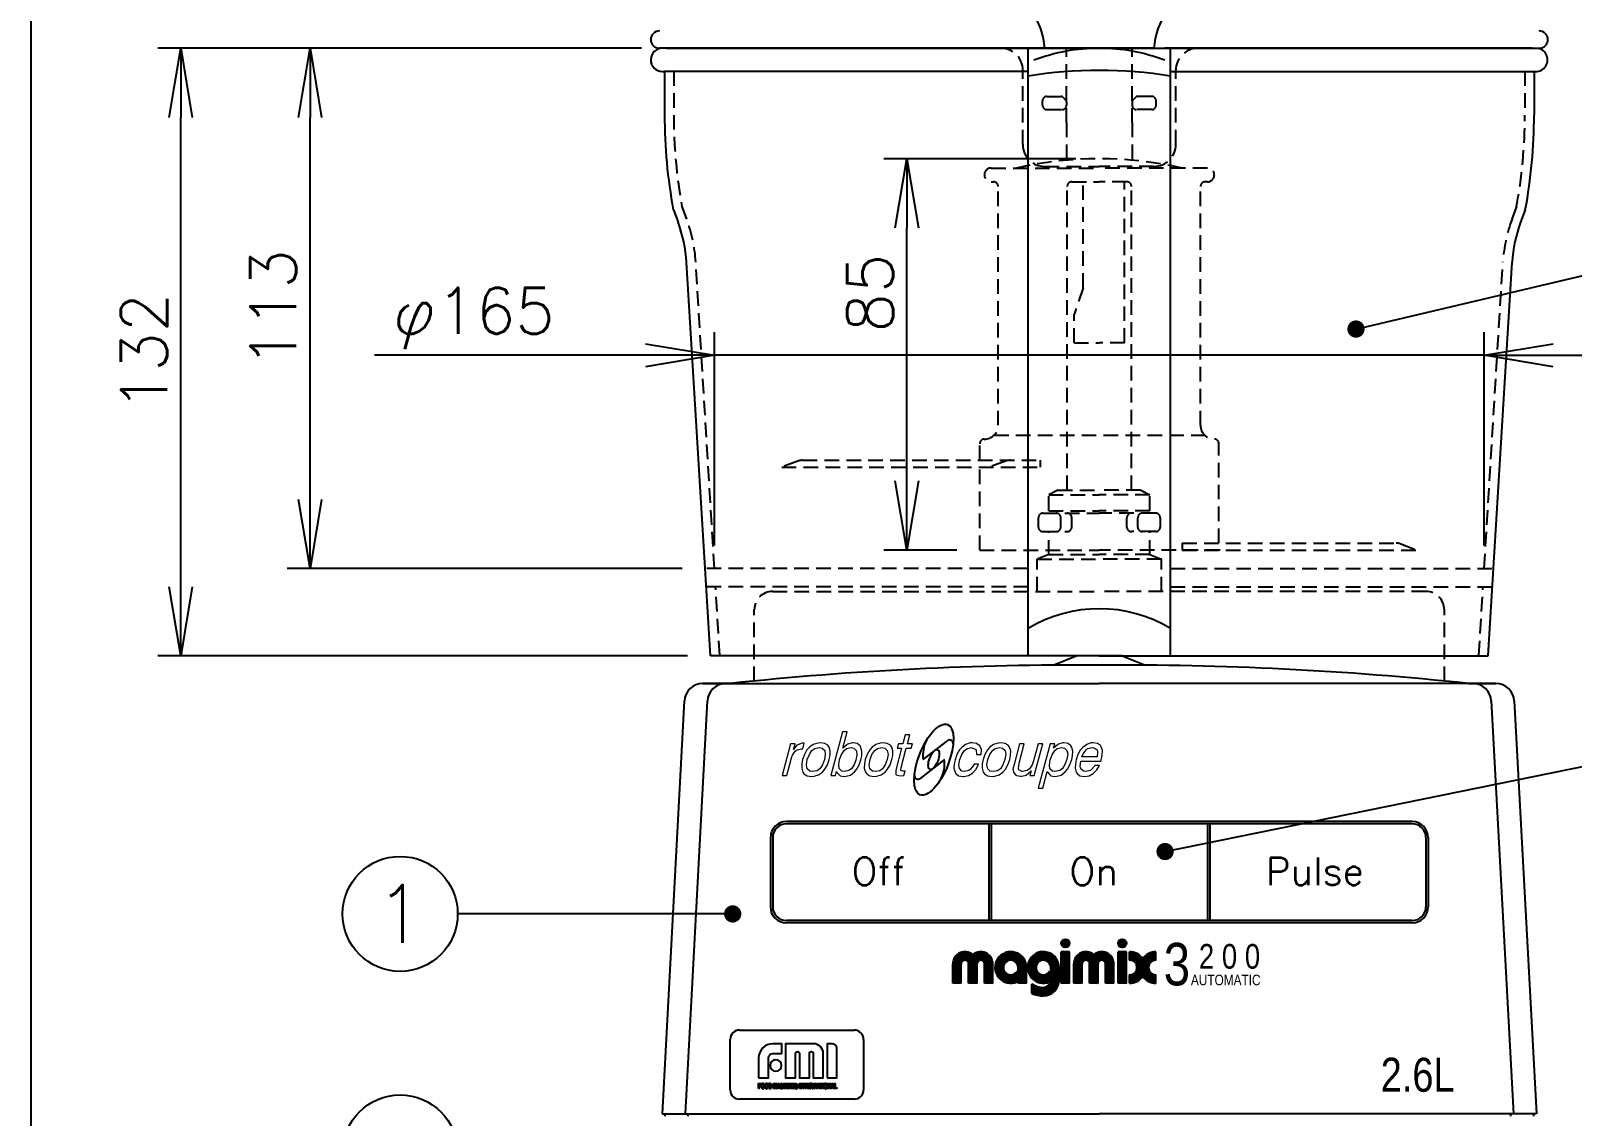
# Model space of a CAD drawing. Extents: x 115 to 2025, y 0 to 1377.
# Drawn here: x 115 to 450, y 186.5 to 422.3 of the extents above; entities that cross this region are included whole.
import ezdxf
from ezdxf.enums import TextEntityAlignment as Align

# ---------------------------------------------------------------- set-up
doc = ezdxf.new("R2010")
doc.units = 0
doc.header["$LTSCALE"] = 0.5
doc.header["$PDMODE"] = 3
doc.linetypes.add('HIDDEN', pattern=[9.525, 6.35, -3.175])
doc.layers.get('0').update_dxf_attribs({"linetype": 'CONTINUOUS'})
doc.layers.get('DEFPOINTS').update_dxf_attribs({"linetype": 'CONTINUOUS'})
for name, color, linetype in [('DANMEN', 7, 'CONTINUOUS'), ('SUNPOU', 7, 'CONTINUOUS'), ('WAKU', 7, 'CONTINUOUS')]:
    doc.layers.add(name, color=color, linetype=linetype)
doc.styles.add('BIGFONT', font='romans.shx', dxfattribs={"bigfont": 'bigfont'})
doc.styles.get("Standard").update_dxf_attribs({"font": 'ROMANS', "bigfont": 'EXTFONT.shx'})
doc.styles.add('STYLE1', font='swiss.ttf', dxfattribs={"bigfont": 'bigfont.shx'})
doc.dimstyles.get("Standard").update_dxf_attribs({"dimscale": 5, "dimtxt": 2, "dimasz": 3, "dimexe": 1, "dimexo": 1, "dimgap": 0.6, "dimtad": 3, "dimdec": 1, "dimzin": 0, "dimdsep": 46, "dimtxsty": 'STANDARD', "dimblk1": 'OPEN', "dimblk2": 'OPEN', "dimsah": 1, "dimcen": 1.5, "dimclrd": 7, "dimclre": 7, "dimclrt": 7, "dimadec": 0, "dimazin": 0, "dimtfac": 1, "dimtdec": 1, "dimtmove": 0, "dimatfit": 0, "dimldrblk": 'DOTSMALL', "dimfxl": 1, "dimtvp": 1, "dimtolj": 1, "dimtzin": 0, "dimarcsym": 0})
pattern_1 = [(45, (-3522.64643, 163.58559), (-0.067882251, 0.067882251), [])]

# ---------------------------------------------------------------- blocks, each defined once
blk = doc.blocks.new('_OPEN')
at = {"color": 0, "linetype": 'ByBlock'}
for p, q in [((-1, 0.167), (0, 0)), ((0, 0), (-1, -0.167)), ((0, 0), (-1, 0))]:
    blk.add_line(p, q, dxfattribs=at)
blk = doc.blocks.new('*D27')
at = {"layer": 'DEFPOINTS', "color": 0}
for p in [(252.26, 186.97), (442.25, 186.97), (442.25, 96.08)]:
    blk.add_point(p, dxfattribs=at)
at = {"layer": 'SUNPOU', "color": 7, "lineweight": -2}
for p, q in [((252.26, 181.97), (252.26, 91.08)), ((442.25, 181.97), (442.25, 91.08)), ((267.26, 96.08), (427.25, 96.08))]:
    blk.add_line(p, q, dxfattribs=at)
at = {"layer": 'SUNPOU', "color": 7, "lineweight": -2, "xscale": 15, "yscale": 15, "zscale": 15, "rotation": 180}
blk.add_blockref('_OPEN', (252.26, 96.08), dxfattribs=at)
at = {"layer": 'SUNPOU', "color": 7, "lineweight": -2, "xscale": 15, "yscale": 15, "zscale": 15}
blk.add_blockref('_OPEN', (442.25, 96.08), dxfattribs=at)
at = {"layer": 'SUNPOU', "color": 7, "insert": (347.26, 104.08), "char_height": 10, "attachment_point": 5}
blk.add_mtext('\\A1;190', dxfattribs=at)
blk = doc.blocks.new('_DotSmall')
at = {"color": 0, "linetype": 'ByBlock', "const_width": 0.5}
blk.add_lwpolyline([(-0.0625, 0, 1), (0.0625, 0, 1)], format="xyb", close=True, dxfattribs=at)
blk = doc.blocks.new('*D52')
at = {"color": 7, "lineweight": -2}
for p, q in [((263.6, 310.47), (263.6, 356.78)), ((430.91, 310.47), (430.91, 356.78)), ((248.6, 351.78), (189.74, 351.78)), ((430.91, 351.78), (263.6, 351.78)), ((445.91, 351.78), (460.91, 351.78))]:
    blk.add_line(p, q, dxfattribs=at)
at = {"layer": 'DEFPOINTS', "color": 0}
for p in [(263.6, 351.78), (263.6, 305.47), (430.91, 305.47)]:
    blk.add_point(p, dxfattribs=at)
at = {"color": 7, "lineweight": -2, "xscale": 15, "yscale": 15, "zscale": 15}
blk.add_blockref('_OPEN', (263.6, 351.78), dxfattribs=at)
at = {"color": 7, "lineweight": -2, "xscale": 15, "yscale": 15, "zscale": 15, "rotation": 180}
blk.add_blockref('_OPEN', (430.91, 351.78), dxfattribs=at)
at = {"color": 7, "insert": (211.31, 359.78), "char_height": 10, "attachment_point": 5}
blk.add_mtext('\\A1;φ165', dxfattribs=at)
blk = doc.blocks.new('*D53')
at = {"layer": 'DEFPOINTS', "color": 0}
for p in [(305.42, 394.47), (347.17, 394.47), (321.26, 309.47)]:
    blk.add_point(p, dxfattribs=at)
at = {"layer": 'SUNPOU', "color": 7, "lineweight": -2}
for p, q in [((342.17, 394.47), (300.42, 394.47)), ((305.42, 324.47), (305.42, 379.47)), ((316.26, 309.47), (300.42, 309.47))]:
    blk.add_line(p, q, dxfattribs=at)
at = {"layer": 'SUNPOU', "color": 7, "lineweight": -2, "xscale": 15, "yscale": 15, "zscale": 15}
for p, rotation in [((305.42, 394.47), 90), ((305.42, 309.47), 270)]:
    blk.add_blockref('_OPEN', p, dxfattribs=dict(at, rotation=rotation))
at = {"layer": 'SUNPOU', "color": 7, "insert": (297.42, 365.29), "char_height": 10, "attachment_point": 5, "rotation": 90}
blk.add_mtext('\\A1;85', dxfattribs=at)
blk = doc.blocks.new('*D54')
at = {"layer": 'DEFPOINTS', "color": 0}
for p in [(147.6, 418.47), (252.76, 418.47), (262.76, 286.47)]:
    blk.add_point(p, dxfattribs=at)
at = {"layer": 'SUNPOU', "color": 7, "lineweight": -2}
for p, q in [((247.76, 418.47), (142.6, 418.47)), ((147.6, 301.47), (147.6, 403.47)), ((257.76, 286.47), (142.6, 286.47))]:
    blk.add_line(p, q, dxfattribs=at)
at = {"layer": 'SUNPOU', "color": 7, "lineweight": -2, "xscale": 15, "yscale": 15, "zscale": 15}
for p, rotation in [((147.6, 418.47), 90), ((147.6, 286.47), 270)]:
    blk.add_blockref('_OPEN', p, dxfattribs=dict(at, rotation=rotation))
at = {"layer": 'SUNPOU', "color": 7, "insert": (139.6, 352.47), "char_height": 10, "attachment_point": 5, "rotation": 90}
blk.add_mtext('\\A1;132', dxfattribs=at)
blk = doc.blocks.new('*D55')
at = {"layer": 'DEFPOINTS', "color": 0}
for p in [(175.69, 418.47), (252.76, 418.47), (261.6, 305.47)]:
    blk.add_point(p, dxfattribs=at)
at = {"layer": 'SUNPOU', "color": 7, "lineweight": -2}
for p, q in [((247.76, 418.47), (170.69, 418.47)), ((175.69, 320.47), (175.69, 403.47)), ((256.6, 305.47), (170.69, 305.47))]:
    blk.add_line(p, q, dxfattribs=at)
at = {"layer": 'SUNPOU', "color": 7, "lineweight": -2, "xscale": 15, "yscale": 15, "zscale": 15}
for p, rotation in [((175.69, 418.47), 90), ((175.69, 305.47), 270)]:
    blk.add_blockref('_OPEN', p, dxfattribs=dict(at, rotation=rotation))
at = {"layer": 'SUNPOU', "color": 7, "insert": (167.69, 361.97), "char_height": 10, "attachment_point": 5, "rotation": 90}
blk.add_mtext('\\A1;113', dxfattribs=at)
blk = doc.blocks.new('*D56')
at = {"layer": 'DEFPOINTS', "color": 0}
for p in [(444.76, 587.68), (249.76, 420.37), (444.76, 420.37)]:
    blk.add_point(p, dxfattribs=at)
at = {"layer": 'SUNPOU', "color": 7, "lineweight": -2}
for p, q in [((249.76, 425.37), (249.76, 592.68)), ((444.76, 425.37), (444.76, 592.68)), ((264.76, 587.68), (429.76, 587.68))]:
    blk.add_line(p, q, dxfattribs=at)
at = {"layer": 'SUNPOU', "color": 7, "lineweight": -2, "xscale": 15, "yscale": 15, "zscale": 15, "rotation": 180}
blk.add_blockref('_OPEN', (249.76, 587.68), dxfattribs=at)
at = {"layer": 'SUNPOU', "color": 7, "lineweight": -2, "xscale": 15, "yscale": 15, "zscale": 15}
blk.add_blockref('_OPEN', (444.76, 587.68), dxfattribs=at)
at = {"layer": 'SUNPOU', "color": 7, "insert": (347.26, 595.68), "char_height": 10, "attachment_point": 5}
blk.add_mtext('\\A1;195', dxfattribs=at)

msp = doc.modelspace()

# ---------------------------------------------------------------- hatches: boundary and pattern name
h = msp.add_hatch()
h.set_pattern_fill('ANSI31', color=2, scale=0.768, style=0)
h.set_pattern_definition(pattern_1)
h.paths.add_polyline_path([(340.8, 224.03, 1), (338.97, 224.03, 1)])
h = msp.add_hatch()
h.set_pattern_fill('ANSI31', color=2, scale=0.768, style=0)
h.set_pattern_definition(pattern_1)
h.paths.add_polyline_path([(353.15, 224.03, 1), (351.32, 224.03, 1)])
h = msp.add_hatch()
h.set_pattern_fill('ANSI31', color=2, scale=0.768, style=0)
h.set_pattern_definition(pattern_1)
h.paths.add_polyline_path([(322.28, 219.57), (322.28, 215.34), (324.11, 215.34), (324.11, 219.57, 0.641408), (319.76, 221.56, 0.641408), (315.42, 219.57), (315.42, 215.34), (317.25, 215.34), (317.25, 219.57, -1), (318.85, 219.57), (318.85, 215.34), (320.68, 215.34), (320.68, 219.57, -1)])
h = msp.add_hatch()
h.set_pattern_fill('ANSI31', color=2, scale=0.768, style=0)
h.set_pattern_definition(pattern_1)
h.paths.add_polyline_path([(329.6, 218.77), (329.6, 215.34), (331.43, 215.34), (331.43, 218.77, 3.353267), (329.37, 215.63), (329.37, 217.95, -7.347209)])
h = msp.add_hatch()
h.set_pattern_fill('ANSI31', color=2, scale=0.768, style=0)
h.set_pattern_definition(pattern_1)
h.paths.add_polyline_path([(336.46, 215.63), (336.46, 217.95, -7.347209), (336.69, 218.77), (336.69, 216.03, -0.414214), (335.09, 214.43, -0.155597), (332.57, 215.23), (332.57, 213.13, 0.10529), (335.09, 212.6, 0.210473), (337.62, 213.71), (337.62, 221.09, 1.944141)])
h.paths.add_polyline_path([(337.62, 213.71, 0.187403), (338.52, 216.03), (338.52, 218.77, 0.187403), (337.62, 221.09)])
h = msp.add_hatch()
h.set_pattern_fill('ANSI31', color=2, scale=0.768, style=0)
h.set_pattern_definition(pattern_1)
h.paths.add_polyline_path([(340.8, 222.2), (338.97, 222.2), (338.97, 215.34), (340.8, 215.34)])
h = msp.add_hatch()
h.set_pattern_fill('ANSI31', color=2, scale=0.768, style=0)
h.set_pattern_definition(pattern_1)
h.paths.add_polyline_path([(348.58, 219.57), (348.58, 215.34), (350.41, 215.34), (350.41, 219.57, 0.641408), (346.06, 221.56, 0.641408), (341.72, 219.57), (341.72, 215.34), (343.55, 215.34), (343.55, 219.57, -1), (345.15, 219.57), (345.15, 215.34), (346.98, 215.34), (346.98, 219.57, -1)])
h = msp.add_hatch()
h.set_pattern_fill('ANSI31', color=2, scale=0.768, style=0)
h.set_pattern_definition(pattern_1)
h.paths.add_polyline_path([(353.15, 222.2), (351.32, 222.2), (351.32, 215.34), (353.15, 215.34)])
h = msp.add_hatch()
h.set_pattern_fill('ANSI31', color=2, scale=0.768, style=0)
h.set_pattern_definition(pattern_1)
h.paths.add_polyline_path([(353.84, 217.17), (353.84, 215.34, 0.251381), (356.7, 216.87, 0.251381), (359.56, 215.34), (359.56, 217.17, -1), (359.56, 220.37), (359.56, 222.2, 0.251381), (356.7, 220.67, 0.251381), (353.84, 222.2), (353.84, 220.37, -1)])

# ---------------------------------------------------------------- linework, layer by layer
at = {"color": 2}
for p, q in [((325.88, 418.47), (251.66, 418.47)), ((347.26, 418.47), (252.76, 418.47)), ((253.21, 418.47), (333.01, 418.47)), ((331.76, 286.47), (331.76, 418.47)), ((333.01, 418.47), (361.51, 418.47)), ((335.38, 418.47), (347.26, 418.47)), ((359.13, 418.47), (347.26, 418.47)), ((347.26, 418.47), (441.76, 418.47)), ((441.31, 418.47), (361.51, 418.47)), ((362.76, 286.47), (362.76, 418.47)), ((368.63, 418.47), (442.86, 418.47)), ((331.76, 413.47), (252.76, 413.47)), ((252.76, 413.47), (252.76, 403.98)), ((362.76, 413.47), (441.76, 413.47)), ((441.76, 413.47), (441.76, 403.98)), ((254.67, 383.38), (255.68, 380.68)), ((439.85, 383.38), (438.84, 380.68)), ((262.76, 286.47), (257.53, 371.98)), ((431.76, 286.47), (436.98, 371.98)), ((347.26, 286.47), (262.76, 286.47)), ((337.26, 284.46), (342.26, 286.47)), ((337.26, 284.46), (342.26, 286.47)), ((352.26, 286.47), (342.26, 286.47)), ((352.26, 286.47), (342.26, 286.47)), ((347.26, 286.47), (431.76, 286.47)), ((352.26, 286.47), (357.26, 284.46)), ((352.26, 286.47), (357.26, 284.46)), ((261.05, 280.47), (347.26, 280.47)), ((267, 280.47), (261.05, 280.47)), ((261.05, 280.47), (347.26, 280.47)), ((267, 280.47), (261.05, 280.47)), ((433.47, 280.47), (347.26, 280.47)), ((433.47, 280.47), (347.26, 280.47)), ((427.52, 280.47), (433.47, 280.47)), ((427.52, 280.47), (433.47, 280.47)), ((257.05, 276.68), (252.26, 186.97)), ((262.05, 276.68), (257.26, 186.97)), ((432.46, 276.68), (437.26, 186.97)), ((437.46, 276.68), (442.26, 186.97)), ((308.97, 263.94), (314.23, 268.03)), ((313.57, 263.94), (308.31, 259.84)), ((415.26, 250.47), (279.26, 250.47)), ((415.26, 249.97), (279.26, 249.97)), ((323.26, 249.97), (323.26, 228.97)), ((323.76, 249.97), (323.76, 228.97)), ((370.76, 249.97), (370.76, 228.97)), ((371.26, 249.97), (371.26, 228.97)), ((275.76, 246.97), (275.76, 231.97)), ((276.26, 246.97), (276.26, 231.97)), ((418.26, 246.97), (418.26, 231.97)), ((418.76, 246.97), (418.76, 231.97)), ((415.26, 228.97), (279.26, 228.97)), ((415.26, 228.47), (279.26, 228.47)), ((338.97, 215.34), (338.97, 222.2)), ((340.8, 222.2), (338.97, 222.2)), ((340.8, 215.34), (340.8, 222.2)), ((351.32, 215.34), (351.32, 222.2)), ((353.15, 222.2), (351.32, 222.2)), ((353.15, 215.34), (353.15, 222.2)), ((353.84, 220.37), (353.84, 222.2)), ((359.56, 220.37), (359.56, 222.2)), ((315.42, 215.34), (315.42, 219.57)), ((317.25, 215.34), (317.25, 219.57)), ((318.85, 215.34), (318.85, 219.57)), ((320.68, 215.34), (320.68, 219.57)), ((322.28, 215.34), (322.28, 219.57)), ((324.11, 215.34), (324.11, 219.57)), ((329.37, 215.63), (329.37, 217.95)), ((329.6, 215.34), (329.6, 218.77)), ((331.43, 215.34), (331.43, 218.77)), ((336.46, 215.63), (336.46, 217.95)), ((336.69, 216.03), (336.69, 218.77)), ((338.52, 216.03), (338.52, 218.77)), ((341.72, 215.34), (341.72, 219.57)), ((343.55, 215.34), (343.55, 219.57)), ((345.15, 215.34), (345.15, 219.57)), ((346.98, 215.34), (346.98, 219.57)), ((348.58, 215.34), (348.58, 219.57)), ((350.41, 215.34), (350.41, 219.57)), ((317.25, 215.34), (315.42, 215.34)), ((320.68, 215.34), (318.85, 215.34)), ((324.11, 215.34), (322.28, 215.34)), ((331.43, 215.34), (329.6, 215.34)), ((332.57, 213.13), (332.57, 215.23)), ((340.8, 215.34), (338.97, 215.34)), ((343.55, 215.34), (341.72, 215.34)), ((346.98, 215.34), (345.15, 215.34)), ((350.41, 215.34), (348.58, 215.34)), ((353.15, 215.34), (351.32, 215.34)), ((353.84, 215.34), (353.84, 217.17)), ((359.56, 215.34), (359.56, 217.17)), ((269.02, 205.16), (294.02, 205.16)), ((267.02, 192.16), (267.02, 203.16)), ((296.02, 203.16), (296.02, 192.16)), ((294.02, 190.16), (269.02, 190.16)), ((252.26, 186.97), (347.26, 186.97)), ((442.25, 186.97), (347.26, 186.97))]:
    msp.add_line(p, q, dxfattribs=at)
at = {"color": 2, "linetype": 'HIDDEN'}
for p, q in [((276.26, 300.47), (347.26, 300.47)), ((276.26, 300.47), (347.26, 300.47)), ((418.26, 300.47), (347.26, 300.47)), ((418.26, 300.47), (347.26, 300.47)), ((272.26, 281.01), (272.26, 296.47)), ((272.26, 281.01), (272.26, 296.47)), ((422.26, 281.01), (422.26, 296.47)), ((422.26, 281.01), (422.26, 296.47))]:
    msp.add_line(p, q, dxfattribs=at)
at = {"color": 2, "lineweight": 0}
for points in [[(292.42, 269.95), (291.45, 269.95), (288.91, 260.47), (289.88, 260.47), (290.12, 261.36), (290.2, 261.16), (290.76, 260.55), (290.93, 260.43), (291.81, 260.27), (292.22, 260.31), (293.14, 260.59), (294.03, 261.28), (294.48, 261.8), (295.04, 262.77), (295.44, 263.9), (295.61, 264.75), (295.65, 265.76), (295.44, 266.6), (295.24, 266.93), (294.64, 267.41), (293.75, 267.61), (293.51, 267.57), (292.58, 267.29), (292.34, 267.17), (291.49, 266.4)], [(304.28, 266.44), (302.99, 261.64), (303.03, 260.71), (303.11, 260.63), (303.96, 260.39), (304.8, 260.51), (305.05, 261.48), (304.72, 261.44), (304.48, 261.44), (304.12, 261.6), (304.16, 262.2), (305.29, 266.44), (306.38, 266.44), (306.62, 267.37), (305.53, 267.37), (306.06, 269.31), (305.05, 269.31), (304.52, 267.37), (303.63, 267.37), (303.35, 266.44)], [(283.02, 267.53), (282.65, 267.53), (281.73, 267.17), (281.52, 267.05), (280.8, 266.12), (281.12, 267.37), (280.15, 267.37), (278.3, 260.47), (279.31, 260.47), (280.35, 264.3), (280.56, 264.91), (281.16, 265.8), (281.56, 266.08), (282.53, 266.28), (282.78, 266.28), (283.1, 267.49)], [(286.65, 267.61), (286.04, 267.53), (285.08, 267.25), (284.23, 266.64), (283.7, 266.04), (283.18, 265.07), (282.73, 263.94), (282.57, 263.01), (282.57, 262.04), (282.78, 261.24), (283.06, 260.83), (283.74, 260.43), (284.67, 260.27), (285.28, 260.31), (286.25, 260.63), (287.09, 261.24), (287.62, 261.84), (288.14, 262.77), (288.54, 263.94), (288.75, 264.83), (288.75, 265.84), (288.5, 266.64), (288.26, 267.05), (287.58, 267.45)], [(284.95, 261.32), (284.31, 261.4), (283.74, 261.96), (283.62, 262.81), (283.78, 263.94), (284.23, 265.03), (284.79, 265.88), (285.4, 266.32), (286.37, 266.56), (287.01, 266.44), (287.58, 265.88), (287.7, 265.07), (287.5, 263.94), (287.09, 262.81), (286.53, 261.96), (285.92, 261.52)], [(292.3, 266.32), (293.31, 266.56), (293.87, 266.44), (294.44, 265.84), (294.56, 264.99), (294.36, 263.82), (293.99, 262.85), (293.39, 261.96), (292.82, 261.56), (291.85, 261.32), (291.29, 261.4), (290.72, 262), (290.6, 262.81), (290.8, 263.98), (291.21, 265.07), (291.77, 265.92)], [(300.25, 267.61), (299.64, 267.53), (298.71, 267.25), (297.87, 266.64), (297.34, 266.04), (296.78, 265.07), (296.37, 263.94), (296.21, 263.01), (296.17, 262.04), (296.41, 261.24), (296.7, 260.83), (297.38, 260.43), (298.31, 260.27), (298.91, 260.31), (299.84, 260.63), (300.69, 261.24), (301.21, 261.84), (301.78, 262.77), (302.18, 263.94), (302.38, 264.83), (302.38, 265.84), (302.14, 266.64), (301.86, 267.05), (301.17, 267.45)], [(298.59, 261.32), (297.95, 261.4), (297.38, 261.96), (297.22, 262.81), (297.42, 263.94), (297.82, 265.03), (298.43, 265.88), (299.04, 266.32), (300, 266.56), (300.61, 266.44), (301.17, 265.88), (301.34, 265.07), (301.13, 263.94), (300.73, 262.81), (300.12, 261.96), (299.56, 261.52)], [(320.58, 267.45), (319.65, 267.61), (319.17, 267.57), (318.2, 267.25), (317.35, 266.6), (316.83, 266.04), (316.3, 265.07), (315.9, 263.9), (315.7, 263.05), (315.66, 262.04), (315.9, 261.24), (316.06, 260.91), (316.67, 260.43), (317.6, 260.27), (317.8, 260.27), (318.81, 260.47), (319.69, 260.99), (320.5, 261.88), (320.98, 262.97), (320.02, 262.97), (319.85, 262.61), (319.17, 261.76), (318.89, 261.56), (317.92, 261.32), (317.39, 261.4), (316.87, 262), (316.75, 262.81), (316.95, 263.94), (317.35, 265.03), (317.92, 265.88), (318.44, 266.28), (319.37, 266.56), (319.65, 266.52), (320.38, 266.16), (320.46, 266.04), (320.54, 265.07), (321.55, 265.07), (321.63, 266.12), (321.31, 266.93)], [(325.87, 267.61), (325.26, 267.53), (324.29, 267.25), (323.49, 266.64), (322.96, 266.04), (322.4, 265.07), (321.99, 263.94), (321.79, 263.01), (321.79, 262.04), (322.03, 261.24), (322.32, 260.83), (322.96, 260.43), (323.93, 260.27), (324.53, 260.31), (325.46, 260.63), (326.31, 261.24), (326.83, 261.84), (327.4, 262.77), (327.8, 263.94), (327.96, 264.83), (328, 265.84), (327.76, 266.64), (327.48, 267.05), (326.79, 267.45)], [(324.17, 261.32), (323.53, 261.4), (323, 261.96), (322.84, 262.81), (323.04, 263.94), (323.45, 265.03), (324.01, 265.88), (324.62, 266.32), (325.58, 266.56), (326.23, 266.44), (326.79, 265.88), (326.92, 265.07), (326.75, 263.94), (326.31, 262.81), (325.75, 261.96), (325.14, 261.52)], [(329.94, 267.37), (328.73, 262.89), (328.49, 261.84), (328.57, 261.24), (329.09, 260.55), (329.22, 260.47), (330.14, 260.31), (330.43, 260.31), (331.39, 260.59), (332.44, 261.52), (332.16, 260.47), (333.13, 260.47), (334.98, 267.37), (333.98, 267.37), (332.97, 263.66), (332.64, 262.77), (332.08, 261.92), (331.56, 261.56), (330.59, 261.32), (330.43, 261.36), (329.74, 261.72), (329.66, 262), (329.82, 263.13), (330.95, 267.37)], [(337.57, 267.37), (336.56, 267.37), (333.98, 257.73), (334.98, 257.73), (335.95, 261.32), (336.03, 261.16), (336.56, 260.55), (336.72, 260.43), (337.61, 260.27), (338.01, 260.31), (338.98, 260.59), (339.83, 261.28), (340.31, 261.84), (340.88, 262.81), (341.28, 263.94), (341.44, 264.75), (341.48, 265.8), (341.28, 266.6), (341.08, 266.93), (340.47, 267.41), (339.58, 267.61), (339.34, 267.57), (338.41, 267.29), (338.17, 267.17), (337.28, 266.4)], [(338.13, 266.32), (339.1, 266.56), (339.67, 266.44), (340.23, 265.88), (340.39, 265.15), (340.23, 264.02), (339.79, 262.85), (339.22, 262), (338.66, 261.56), (337.69, 261.32), (337.08, 261.4), (336.52, 261.96), (336.4, 262.73), (336.6, 263.86), (337, 264.99), (337.61, 265.88)], [(347.9, 264.87), (347.94, 265.88), (347.69, 266.68), (347.49, 267.01), (346.85, 267.45), (345.92, 267.61), (345.43, 267.57), (344.51, 267.25), (343.66, 266.6), (343.13, 266), (342.61, 265.03), (342.21, 263.86), (342.05, 263.05), (342.01, 262.04), (342.25, 261.24), (342.41, 260.91), (343.05, 260.43), (344.02, 260.27), (345.03, 260.43), (345.92, 260.91), (346.69, 261.68), (347.29, 262.69), (346.28, 262.69), (346.2, 262.53), (345.48, 261.68), (345.31, 261.56), (344.35, 261.32), (343.82, 261.4), (343.22, 261.92), (343.09, 262.49), (343.22, 263.58), (347.57, 263.58), (347.65, 263.78)], [(343.46, 264.54), (343.74, 265.19), (344.39, 266.04), (344.71, 266.32), (345.68, 266.56), (346.12, 266.52), (346.77, 266.04), (346.89, 265.63), (346.77, 264.54)]]:
    msp.add_lwpolyline(points, close=True, dxfattribs=at)
at = {"color": 2}
for points in [[(273.19, 192.45), (273.19, 193.55), (273.71, 193.55), (273.71, 193.35), (273.34, 193.35), (273.34, 193.11), (273.66, 193.11), (273.66, 192.91), (273.34, 192.91), (273.34, 192.45), (273.19, 192.45)], [(276.97, 192.45), (276.97, 193.37), (276.97, 193.37), (276.84, 192.45), (276.69, 192.45), (276.55, 193.37), (276.55, 193.37), (276.55, 192.45), (276.41, 192.45), (276.41, 193.55), (276.63, 193.55), (276.76, 192.68), (276.76, 192.68), (276.9, 193.55), (277.12, 193.55), (277.12, 192.45), (276.97, 192.45)], [(277.73, 192.45), (277.69, 192.68), (277.42, 192.68), (277.37, 192.45), (277.21, 192.45), (277.47, 193.55), (277.64, 193.55), (277.9, 192.45), (277.73, 192.45)], [(277.46, 192.87), (277.64, 192.87), (277.55, 193.3), (277.55, 193.3), (277.46, 192.87)], [(279.13, 192.45), (279.13, 192.94), (278.84, 192.94), (278.84, 192.45), (278.69, 192.45), (278.69, 193.55), (278.84, 193.55), (278.84, 193.13), (279.13, 193.13), (279.13, 193.55), (279.28, 193.55), (279.28, 192.45), (279.13, 192.45)], [(279.42, 192.45), (279.42, 193.55), (279.57, 193.55), (279.57, 192.45), (279.42, 192.45)], [(280.15, 192.45), (279.85, 193.23), (279.85, 193.23), (279.85, 192.45), (279.7, 192.45), (279.7, 193.55), (279.87, 193.55), (280.16, 192.78), (280.16, 192.78), (280.16, 193.55), (280.3, 193.55), (280.3, 192.45), (280.15, 192.45)], [(280.45, 192.45), (280.45, 193.55), (280.99, 193.55), (280.99, 193.35), (280.6, 193.35), (280.6, 193.12), (280.95, 193.12), (280.95, 192.93), (280.6, 192.93), (280.6, 192.65), (281, 192.65), (281, 192.45), (280.45, 192.45)], [(282.08, 192.45), (282.08, 193.55), (282.23, 193.55), (282.23, 192.45), (282.08, 192.45)], [(282.81, 192.45), (282.51, 193.23), (282.51, 193.23), (282.51, 192.45), (282.37, 192.45), (282.37, 193.55), (282.53, 193.55), (282.82, 192.78), (282.82, 192.78), (282.82, 193.55), (282.96, 193.55), (282.96, 192.45), (282.81, 192.45)], [(283.27, 192.45), (283.27, 193.35), (283.04, 193.35), (283.04, 193.55), (283.64, 193.55), (283.64, 193.35), (283.42, 193.35), (283.42, 192.45), (283.27, 192.45)], [(283.73, 192.45), (283.73, 193.55), (284.27, 193.55), (284.27, 193.35), (283.88, 193.35), (283.88, 193.12), (284.24, 193.12), (284.24, 192.93), (283.88, 192.93), (283.88, 192.65), (284.29, 192.65), (284.29, 192.45), (283.73, 192.45)], [(285.58, 192.45), (285.28, 193.23), (285.28, 193.23), (285.28, 192.45), (285.14, 192.45), (285.14, 193.55), (285.3, 193.55), (285.59, 192.78), (285.59, 192.78), (285.59, 193.55), (285.73, 193.55), (285.73, 192.45), (285.58, 192.45)], [(286.35, 192.45), (286.31, 192.68), (286.04, 192.68), (285.99, 192.45), (285.82, 192.45), (286.08, 193.55), (286.26, 193.55), (286.52, 192.45), (286.35, 192.45)], [(286.08, 192.87), (286.26, 192.87), (286.17, 193.3), (286.17, 193.3), (286.08, 192.87)], [(286.68, 192.45), (286.68, 193.35), (286.46, 193.35), (286.46, 193.55), (287.06, 193.55), (287.06, 193.35), (286.84, 193.35), (286.84, 192.45), (286.68, 192.45)], [(287.14, 192.45), (287.14, 193.55), (287.29, 193.55), (287.29, 192.45), (287.14, 192.45)], [(288.66, 192.45), (288.36, 193.23), (288.36, 193.23), (288.36, 192.45), (288.22, 192.45), (288.22, 193.55), (288.38, 193.55), (288.67, 192.78), (288.67, 192.78), (288.67, 193.55), (288.81, 193.55), (288.81, 192.45), (288.66, 192.45)], [(289.43, 192.45), (289.38, 192.68), (289.11, 192.68), (289.06, 192.45), (288.9, 192.45), (289.16, 193.55), (289.34, 193.55), (289.6, 192.45), (289.43, 192.45)], [(289.15, 192.87), (289.34, 192.87), (289.25, 193.3), (289.25, 193.3), (289.15, 192.87)], [(289.69, 192.45), (289.69, 193.55), (289.85, 193.55), (289.85, 192.65), (290.21, 192.65), (290.21, 192.45), (289.69, 192.45)]]:
    msp.add_lwpolyline(points, dxfattribs=at)
for centre in [(339.89, 224.03), (352.24, 224.03)]:
    msp.add_circle(centre, 0.915, dxfattribs=at)
for centre, radius, start, end in [((320.98, 417.78), 14.42, 2.7465, 37.1627), ((373.54, 417.78), 14.42, 142.8373, 177.2535), ((251.66, 420.37), 1.9, 90, 270), ((442.86, 420.37), 1.9, 270, 90), ((252.3, 415.97), 2.54, 100.3889, 280.3889), ((347.08, 379.13), 39.34, 89.7356, 110.9519), ((347.44, 379.13), 39.34, 69.0481, 90.2644), ((442.17, 415.97), 2.53, 260.5053, 80.5053), ((347.26, 316.89), 96.79, 80.7846, 99.2154), ((364.18, 403.92), 111.43, 179.9686, 190.6242), ((330.33, 403.92), 111.43, 349.3758, 0.0314), ((227.59, 370.15), 30, 3.4971, 20.556), ((466.93, 370.15), 30, 159.444, 176.5029), ((347.26, 266.52), 30.19, 59.1117, 120.8883), ((342.9, -435.27), 719.75, 89.65294, 96.05333), ((342.9, -435.27), 719.75, 89.65294, 96.05333), ((351.62, -435.27), 719.75, 83.94667, 90.34706), ((351.62, -435.27), 719.75, 83.94667, 90.34706), ((261.05, 276.47), 4, 90, 176.939), ((261.05, 276.47), 4, 90, 176.939), ((266.05, 276.47), 4, 90, 176.939), ((266.05, 276.47), 4, 90, 176.939), ((428.47, 276.47), 4, 3.061, 90), ((428.47, 276.47), 4, 3.061, 90), ((433.47, 276.47), 4, 3.061, 90), ((433.47, 276.47), 4, 3.061, 90), ((315.69, 264.93), 6.79, 151.1947, 188.4182), ((314.71, 267.41), 0.788, 354.1738, 127.9302), ((306.85, 262.94), 6.79, 331.1947, 8.4182), ((307.83, 260.47), 0.788, 174.1738, 307.9302), ((279.26, 246.97), 3.5, 90, 180), ((279.26, 246.97), 3, 90, 180), ((415.26, 246.97), 3.5, 0, 90), ((415.26, 246.97), 3, 0, 90), ((279.26, 231.97), 3.5, 180, 270), ((279.26, 231.97), 3, 180, 270), ((415.26, 231.97), 3, 270, 0), ((415.26, 231.97), 3.5, 270, 0), ((318.05, 219.57), 2.63, 49.2943, 180), ((321.48, 219.57), 2.63, 0, 130.7057), ((328, 218.77), 3.43, 0, 293.5782), ((335.09, 218.77), 3.43, 0, 293.5782), ((344.35, 219.57), 2.63, 49.2943, 180), ((347.78, 219.57), 2.63, 0, 130.7057), ((353.84, 218.77), 3.43, 33.5573, 90), ((359.56, 218.77), 3.43, 90, 146.4427), ((318.05, 219.57), 0.8, 0, 180), ((321.48, 219.57), 0.8, 0, 180), ((328, 218.77), 1.6, 0, 328.9973), ((335.09, 218.77), 1.6, 0, 328.9973), ((344.35, 219.57), 0.8, 0, 180), ((347.78, 219.57), 0.8, 0, 180), ((353.84, 218.77), 1.6, 270, 90), ((359.56, 218.77), 1.6, 90, 270), ((335.09, 218.77), 4.34, 234.6235, 270), ((335.09, 216.03), 1.6, 270, 0), ((335.09, 216.03), 3.43, 270, 0), ((353.84, 218.77), 3.43, 270, 326.4427), ((359.56, 218.77), 3.43, 213.5573, 270), ((335.09, 218.77), 6.17, 245.9579, 270), ((269.02, 203.16), 2, 90, 180), ((294.02, 203.16), 2, 0, 90), ((269.02, 192.16), 2, 180, 270), ((294.02, 192.16), 2, 270, 0), ((257.26, 187.16), 4.5, 182.4166, 188.8169), ((262.26, 187.16), 4.5, 182.4166, 188.8169), ((432.26, 187.16), 4.5, 351.1831, 357.5834), ((437.26, 187.16), 4.5, 351.1831, 357.5834)]:
    msp.add_arc(centre, radius, start, end, dxfattribs=at)
at = {"color": 2, "linetype": 'HIDDEN'}
for centre, start, end in [((276.26, 296.47), 90, 180), ((276.26, 296.47), 90, 180), ((418.26, 296.47), 0, 90), ((418.26, 296.47), 0, 90)]:
    msp.add_arc(centre, 4, start, end, dxfattribs=at)
at = {"color": 2}
for major_axis in [(-3, -7.64), (-0.84, -2.14)]:
    msp.add_ellipse((311.27, 263.94), major_axis=major_axis, ratio=0.400039, dxfattribs=at)
for points, knots in [([(273.19, 194.79), (273.19, 194.79), (273.19, 199.11), (273.19, 199.11), (273.19, 200.81), (274.58, 202.2), (276.28, 202.2), (276.28, 202.2), (278.21, 202.2), (278.21, 202.2), (278.21, 202.2), (278.21, 200.07), (278.21, 200.07), (278.21, 200.07), (276.28, 200.07), (276.28, 200.07), (275.75, 200.07), (275.32, 199.64), (275.32, 199.11), (275.32, 199.11), (275.32, 194.79), (275.32, 194.79), (275.32, 194.79), (273.19, 194.79), (273.19, 194.79)], [0, 0, 0, 0, 1, 1, 1, 2, 2, 2, 3, 3, 3, 4, 4, 4, 5, 5, 5, 6, 6, 6, 7, 7, 7, 8, 8, 8, 8]), ([(287.22, 194.79), (287.22, 194.79), (285.07, 194.79), (285.07, 194.79), (285.07, 194.79), (285.07, 200.07), (285.07, 200.07), (285.07, 200.3), (284.89, 200.49), (284.66, 200.49), (284.43, 200.49), (284.24, 200.3), (284.24, 200.07), (284.24, 200.07), (284.24, 194.79), (284.24, 194.79), (284.24, 194.79), (282.06, 194.79), (282.06, 194.79), (282.06, 194.79), (282.06, 200.07), (282.06, 200.07), (282.06, 200.3), (281.87, 200.49), (281.64, 200.49), (281.41, 200.49), (281.23, 200.3), (281.23, 200.07), (281.23, 200.07), (281.23, 194.79), (281.23, 194.79), (281.23, 194.79), (279.05, 194.79), (279.05, 194.79), (279.05, 194.79), (279.05, 202.2), (279.05, 202.2), (279.05, 202.2), (282.18, 202.2), (282.18, 202.2), (282.18, 202.2), (285.12, 202.2), (285.12, 202.2), (286.3, 202.2), (287.25, 201.25), (287.25, 200.07), (287.25, 200.07), (287.25, 199.87), (287.25, 199.87), (287.25, 199.55), (287.25, 194.79), (287.25, 194.79), (287.25, 194.79), (287.22, 194.79), (287.22, 194.79)], [0, 0, 0, 0, 1, 1, 1, 2, 2, 2, 3, 3, 3, 4, 4, 4, 5, 5, 5, 6, 6, 6, 7, 7, 7, 8, 8, 8, 9, 9, 9, 10, 10, 10, 11, 11, 11, 12, 12, 12, 13, 13, 13, 14, 14, 14, 15, 15, 15, 16, 16, 16, 17, 17, 17, 18, 18, 18, 18]), ([(288.08, 194.79), (288.08, 194.79), (288.08, 202.21), (288.08, 202.21), (288.08, 202.21), (289.25, 202.21), (289.25, 202.21), (289.78, 202.21), (290.21, 201.77), (290.21, 201.24), (290.21, 201.24), (290.21, 194.79), (290.21, 194.79), (290.21, 194.79), (288.08, 194.79), (288.08, 194.79)], [0, 0, 0, 0, 1, 1, 1, 2, 2, 2, 3, 3, 3, 4, 4, 4, 5, 5, 5, 5]), ([(275.68, 197.49), (275.68, 198.18), (276.24, 198.74), (276.93, 198.74), (277.62, 198.74), (278.18, 198.18), (278.18, 197.49), (278.18, 196.8), (277.62, 196.24), (276.93, 196.24), (276.24, 196.24), (275.68, 196.8), (275.68, 197.49)], [0, 0, 0, 0, 1, 1, 1, 2, 2, 2, 3, 3, 3, 4, 4, 4, 4]), ([(273.78, 193), (273.78, 193.51), (274.03, 193.58), (274.13, 193.58), (274.23, 193.58), (274.48, 193.51), (274.48, 193), (274.48, 192.49), (274.23, 192.42), (274.13, 192.42), (274.03, 192.42), (273.78, 192.49), (273.78, 193)], [0, 0, 0, 0, 1, 1, 1, 2, 2, 2, 3, 3, 3, 4, 4, 4, 4]), ([(273.93, 193), (273.93, 192.69), (274.05, 192.62), (274.13, 192.62), (274.21, 192.62), (274.33, 192.69), (274.33, 193), (274.33, 193.31), (274.21, 193.38), (274.13, 193.38), (274.05, 193.38), (273.93, 193.31), (273.93, 193)], [0, 0, 0, 0, 1, 1, 1, 2, 2, 2, 3, 3, 3, 4, 4, 4, 4]), ([(274.57, 193), (274.57, 193.51), (274.83, 193.58), (274.92, 193.58), (275.02, 193.58), (275.27, 193.51), (275.27, 193), (275.27, 192.49), (275.02, 192.42), (274.92, 192.42), (274.83, 192.42), (274.57, 192.49), (274.57, 193)], [0, 0, 0, 0, 1, 1, 1, 2, 2, 2, 3, 3, 3, 4, 4, 4, 4]), ([(274.72, 193), (274.72, 192.69), (274.84, 192.62), (274.92, 192.62), (275, 192.62), (275.12, 192.69), (275.12, 193), (275.12, 193.31), (275, 193.38), (274.92, 193.38), (274.84, 193.38), (274.72, 193.31), (274.72, 193)], [0, 0, 0, 0, 1, 1, 1, 2, 2, 2, 3, 3, 3, 4, 4, 4, 4]), ([(275.4, 192.45), (275.4, 192.45), (275.4, 193.55), (275.4, 193.55), (275.4, 193.55), (275.72, 193.55), (275.72, 193.55), (275.97, 193.55), (276.02, 193.23), (276.02, 193.03), (276.02, 192.79), (275.95, 192.45), (275.71, 192.45), (275.71, 192.45), (275.4, 192.45), (275.4, 192.45)], [0, 0, 0, 0, 1, 1, 1, 2, 2, 2, 3, 3, 3, 4, 4, 4, 5, 5, 5, 5]), ([(275.55, 192.64), (275.55, 192.64), (275.69, 192.64), (275.69, 192.64), (275.82, 192.64), (275.86, 192.83), (275.86, 193.01), (275.86, 193.33), (275.76, 193.36), (275.69, 193.36), (275.69, 193.36), (275.55, 193.36), (275.55, 193.36), (275.55, 193.36), (275.55, 192.64), (275.55, 192.64)], [0, 0, 0, 0, 1, 1, 1, 2, 2, 2, 3, 3, 3, 4, 4, 4, 5, 5, 5, 5]), ([(277.93, 193), (277.93, 193.38), (278.07, 193.58), (278.26, 193.58), (278.48, 193.58), (278.57, 193.35), (278.58, 193.19), (278.58, 193.19), (278.42, 193.19), (278.42, 193.19), (278.41, 193.25), (278.39, 193.38), (278.26, 193.38), (278.19, 193.38), (278.08, 193.3), (278.08, 193), (278.08, 192.8), (278.13, 192.62), (278.26, 192.62), (278.35, 192.62), (278.41, 192.69), (278.42, 192.83), (278.42, 192.83), (278.58, 192.83), (278.58, 192.83), (278.55, 192.59), (278.44, 192.42), (278.26, 192.42), (278.06, 192.42), (277.93, 192.62), (277.93, 193)], [0, 0, 0, 0, 1, 1, 1, 2, 2, 2, 3, 3, 3, 4, 4, 4, 5, 5, 5, 6, 6, 6, 7, 7, 7, 8, 8, 8, 9, 9, 9, 10, 10, 10, 10]), ([(281.09, 192.79), (281.09, 192.79), (281.24, 192.79), (281.24, 192.79), (281.24, 192.73), (281.26, 192.61), (281.39, 192.61), (281.46, 192.61), (281.54, 192.64), (281.54, 192.75), (281.54, 192.84), (281.49, 192.86), (281.41, 192.89), (281.41, 192.89), (281.33, 192.92), (281.33, 192.92), (281.21, 192.96), (281.1, 193), (281.1, 193.24), (281.1, 193.36), (281.14, 193.58), (281.38, 193.58), (281.61, 193.58), (281.67, 193.36), (281.67, 193.22), (281.67, 193.22), (281.52, 193.22), (281.52, 193.22), (281.52, 193.27), (281.5, 193.39), (281.37, 193.39), (281.31, 193.39), (281.24, 193.35), (281.24, 193.26), (281.24, 193.17), (281.29, 193.15), (281.32, 193.14), (281.32, 193.14), (281.5, 193.08), (281.5, 193.08), (281.6, 193.04), (281.69, 192.98), (281.69, 192.78), (281.69, 192.45), (281.47, 192.42), (281.4, 192.42), (281.13, 192.42), (281.09, 192.65), (281.09, 192.79)], [0, 0, 0, 0, 1, 1, 1, 2, 2, 2, 3, 3, 3, 4, 4, 4, 5, 5, 5, 6, 6, 6, 7, 7, 7, 8, 8, 8, 9, 9, 9, 10, 10, 10, 11, 11, 11, 12, 12, 12, 13, 13, 13, 14, 14, 14, 15, 15, 15, 16, 16, 16, 16]), ([(284.85, 192.45), (284.84, 192.5), (284.84, 192.56), (284.84, 192.67), (284.84, 192.82), (284.83, 192.88), (284.72, 192.88), (284.72, 192.88), (284.56, 192.88), (284.56, 192.88), (284.56, 192.88), (284.56, 192.45), (284.56, 192.45), (284.56, 192.45), (284.41, 192.45), (284.41, 192.45), (284.41, 192.45), (284.41, 193.55), (284.41, 193.55), (284.41, 193.55), (284.78, 193.55), (284.78, 193.55), (284.97, 193.55), (285.01, 193.33), (285.01, 193.24), (285.01, 193.12), (284.97, 193.01), (284.9, 192.98), (284.96, 192.94), (284.99, 192.9), (284.99, 192.7), (284.99, 192.54), (284.99, 192.5), (285.02, 192.48), (285.02, 192.48), (285.02, 192.45), (285.02, 192.45), (285.02, 192.45), (284.85, 192.45), (284.85, 192.45)], [0, 0, 0, 0, 1, 1, 1, 2, 2, 2, 3, 3, 3, 4, 4, 4, 5, 5, 5, 6, 6, 6, 7, 7, 7, 8, 8, 8, 9, 9, 9, 10, 10, 10, 11, 11, 11, 12, 12, 12, 13, 13, 13, 13]), ([(284.56, 193.07), (284.56, 193.07), (284.74, 193.07), (284.74, 193.07), (284.82, 193.07), (284.86, 193.11), (284.86, 193.21), (284.86, 193.27), (284.84, 193.36), (284.75, 193.36), (284.75, 193.36), (284.56, 193.36), (284.56, 193.36), (284.56, 193.36), (284.56, 193.07), (284.56, 193.07)], [0, 0, 0, 0, 1, 1, 1, 2, 2, 2, 3, 3, 3, 4, 4, 4, 5, 5, 5, 5]), ([(287.4, 193), (287.4, 193.51), (287.65, 193.58), (287.75, 193.58), (287.85, 193.58), (288.1, 193.51), (288.1, 193), (288.1, 192.49), (287.85, 192.42), (287.75, 192.42), (287.65, 192.42), (287.4, 192.49), (287.4, 193)], [0, 0, 0, 0, 1, 1, 1, 2, 2, 2, 3, 3, 3, 4, 4, 4, 4]), ([(287.55, 193), (287.55, 192.69), (287.67, 192.62), (287.75, 192.62), (287.83, 192.62), (287.95, 192.69), (287.95, 193), (287.95, 193.31), (287.83, 193.38), (287.75, 193.38), (287.67, 193.38), (287.55, 193.31), (287.55, 193)], [0, 0, 0, 0, 1, 1, 1, 2, 2, 2, 3, 3, 3, 4, 4, 4, 4])]:
    msp.add_open_spline(points, degree=3, knots=knots, dxfattribs=at)
at = {"layer": 'DANMEN', "color": 2, "linetype": 'HIDDEN'}
for p, q in [((340.13, 402.32), (340.13, 418.47)), ((354.38, 402.32), (354.38, 418.47)), ((254.76, 413.47), (254.76, 403.98)), ((330.63, 397.57), (330.63, 413.72)), ((363.88, 397.57), (363.88, 413.72)), ((439.76, 413.47), (439.76, 403.98)), ((334.91, 406.12), (334.91, 407.07)), ((335.86, 408.02), (338.99, 408.02)), ((339.99, 407.21), (339.32, 407.88)), ((340.13, 406.87), (340.13, 406.12)), ((354.38, 406.87), (354.38, 406.12)), ((354.52, 407.21), (355.19, 407.88)), ((358.66, 408.02), (355.53, 408.02)), ((359.61, 406.12), (359.61, 407.07)), ((335.86, 405.17), (339.18, 405.17)), ((340.13, 402.32), (340.13, 392.82)), ((354.38, 402.32), (354.38, 392.82)), ((358.66, 405.17), (355.33, 405.17)), ((323.76, 392.47), (347.26, 392.47)), ((335.38, 392.82), (347.26, 392.82)), ((359.13, 392.82), (347.26, 392.82)), ((370.76, 392.47), (347.26, 392.47)), ((323.76, 389.47), (324.26, 389.47)), ((341.26, 389.47), (347.26, 389.47)), ((341.26, 389.47), (347.26, 389.47)), ((343.76, 366.47), (343.76, 389.47)), ((343.76, 366.47), (343.76, 389.47)), ((353.26, 389.47), (347.26, 389.47)), ((353.26, 389.47), (347.26, 389.47)), ((352.76, 354.47), (352.76, 389.47)), ((352.76, 354.47), (352.76, 389.47)), ((370.76, 389.47), (370.26, 389.47)), ((325.26, 336.57), (325.26, 388.47)), ((340.26, 322.47), (340.26, 388.47)), ((340.26, 322.47), (340.26, 388.47)), ((354.26, 322.47), (354.26, 388.47)), ((354.26, 322.47), (354.26, 388.47)), ((369.26, 336.57), (369.26, 388.47)), ((256.54, 384.08), (257.55, 381.38)), ((437.97, 384.08), (436.96, 381.38)), ((263.6, 305.47), (259.53, 372.1)), ((430.91, 305.47), (434.99, 372.1)), ((343.76, 366.47), (341.76, 360.64)), ((343.76, 366.47), (341.76, 360.64)), ((341.76, 354.47), (341.76, 360.64)), ((341.76, 354.47), (341.76, 360.64)), ((341.76, 354.47), (347.26, 354.47)), ((341.76, 354.47), (347.26, 354.47)), ((352.76, 354.47), (347.26, 354.47)), ((352.76, 354.47), (347.26, 354.47)), ((321.26, 328.97), (321.26, 332.57)), ((324.38, 334.45), (370.14, 334.45)), ((373.26, 310.97), (373.26, 332.57)), ((281.7, 328.78), (278.21, 327.47)), ((282.76, 328.97), (334.41, 328.97)), ((326.86, 328.78), (323.37, 327.47)), ((334.41, 328.97), (334.41, 327.47)), ((278.21, 327.47), (334.41, 327.47)), ((321.26, 309.47), (321.26, 327.47)), ((338.26, 322.47), (336.26, 321.47)), ((338.26, 322.47), (336.26, 321.47)), ((338.26, 322.47), (347.26, 322.47)), ((338.26, 322.47), (347.26, 322.47)), ((356.26, 322.47), (347.26, 322.47)), ((356.26, 322.47), (347.26, 322.47)), ((356.26, 322.47), (358.26, 321.47)), ((356.26, 322.47), (358.26, 321.47)), ((336.26, 317.97), (336.26, 321.47)), ((336.26, 321.47), (347.26, 321.47)), ((336.26, 317.97), (336.26, 321.47)), ((336.26, 321.47), (347.26, 321.47)), ((358.26, 321.47), (347.26, 321.47)), ((358.26, 321.47), (347.26, 321.47)), ((358.26, 317.97), (358.26, 321.47)), ((358.26, 317.97), (358.26, 321.47)), ((334, 316.47), (334, 314.47)), ((334, 316.47), (334, 314.47)), ((335, 317.47), (347.26, 317.47)), ((335, 317.47), (347.26, 317.47)), ((336.26, 317.97), (347.26, 317.97)), ((336.26, 317.97), (347.26, 317.97)), ((338.9, 314.47), (338.9, 316.47)), ((338.9, 314.47), (338.9, 316.47)), ((341.27, 314.47), (341.27, 316.47)), ((341.27, 314.47), (341.27, 316.47)), ((358.26, 317.97), (347.26, 317.97)), ((358.26, 317.97), (347.26, 317.97)), ((359.51, 317.47), (347.26, 317.47)), ((359.51, 317.47), (347.26, 317.47)), ((353.24, 314.47), (353.24, 316.47)), ((353.24, 314.47), (353.24, 316.47)), ((355.61, 314.47), (355.61, 316.47)), ((355.61, 314.47), (355.61, 316.47)), ((360.51, 316.47), (360.51, 314.47)), ((360.51, 316.47), (360.51, 314.47)), ((335, 313.47), (340.27, 313.47)), ((335, 313.47), (340.27, 313.47)), ((336.26, 308.47), (336.26, 313.47)), ((336.26, 308.47), (336.26, 313.47)), ((359.51, 313.47), (354.24, 313.47)), ((359.51, 313.47), (354.24, 313.47)), ((358.26, 308.47), (358.26, 313.47)), ((358.26, 308.47), (358.26, 313.47)), ((321.26, 309.47), (347.26, 309.47)), ((336.26, 308.47), (333.76, 307.47)), ((336.26, 308.47), (333.76, 307.47)), ((336.26, 308.47), (347.26, 308.47)), ((336.26, 308.47), (347.26, 308.47)), ((373.51, 309.47), (347.26, 309.47)), ((358.26, 308.47), (347.26, 308.47)), ((358.26, 308.47), (347.26, 308.47)), ((358.26, 308.47), (360.76, 307.47)), ((358.26, 308.47), (360.76, 307.47)), ((365.26, 310.97), (365.26, 309.47)), ((365.26, 310.97), (411.76, 310.97)), ((365.26, 309.47), (416.3, 309.47)), ((412.81, 310.78), (416.3, 309.47)), ((331.76, 305.47), (261.6, 305.47)), ((333.76, 300.47), (333.76, 307.47)), ((333.76, 307.47), (347.26, 307.47)), ((333.76, 300.47), (333.76, 307.47)), ((333.76, 307.47), (347.26, 307.47)), ((360.76, 307.47), (347.26, 307.47)), ((360.76, 307.47), (347.26, 307.47)), ((360.76, 300.47), (360.76, 307.47)), ((360.76, 300.47), (360.76, 307.47)), ((362.76, 305.47), (432.92, 305.47)), ((331.76, 301.47), (261.84, 301.47)), ((264.75, 286.59), (263.84, 301.47)), ((362.76, 301.47), (432.67, 301.47)), ((429.76, 286.59), (430.67, 301.47))]:
    msp.add_line(p, q, dxfattribs=at)
for centre, radius, start, end in [((325.88, 413.72), 4.75, 0, 90), ((368.63, 413.72), 4.75, 90, 180), ((335.86, 407.07), 0.95, 90, 180), ((335.86, 406.12), 0.95, 180, 270), ((338.99, 407.54), 0.475, 45, 90), ((339.18, 406.12), 0.95, 270, 0), ((339.66, 406.87), 0.475, 360, 45), ((354.86, 406.87), 0.475, 135, 180), ((355.33, 406.12), 0.95, 180, 270), ((355.53, 407.54), 0.475, 90, 135), ((358.66, 407.07), 0.95, 0, 90), ((358.66, 406.12), 0.95, 270, 0), ((366.07, 403.92), 111.31, 179.9689, 190.2685), ((330.33, 403.92), 109.43, 349.3758, 0.0314), ((335.38, 397.57), 4.75, 180, 270), ((359.13, 397.57), 4.75, 270, 360), ((323.76, 390.97), 1.5, 90, 270), ((347.26, 312.47), 82, 77.3196, 102.6804), ((370.76, 390.97), 1.5, 270, 90), ((324.26, 388.47), 1, 0, 90), ((341.26, 388.47), 1, 90, 180), ((341.26, 388.47), 1, 90, 180), ((353.26, 388.47), 1, 0, 90), ((353.26, 388.47), 1, 0, 90), ((370.26, 388.47), 1, 90, 180), ((227.59, 370.15), 32, 3.4971, 20.556), ((466.93, 370.15), 32, 159.444, 176.5029), ((322.26, 336.57), 3, 270, 0), ((372.26, 336.57), 3, 180, 270), ((322.26, 332.57), 1, 90, 180), ((372.26, 332.57), 1, 0, 90), ((282.76, 325.97), 3, 90, 110.556), ((327.92, 325.97), 3, 90, 110.556), ((335, 316.47), 1, 90, 180), ((335, 316.47), 1, 90, 180), ((337.9, 316.47), 1, 0, 90), ((337.9, 316.47), 1, 0, 90), ((340.27, 316.47), 1, 0, 90), ((340.27, 316.47), 1, 0, 90), ((354.24, 316.47), 1, 90, 180), ((354.24, 316.47), 1, 90, 180), ((356.61, 316.47), 1, 90, 180), ((356.61, 316.47), 1, 90, 180), ((359.51, 316.47), 1, 0, 90), ((359.51, 316.47), 1, 0, 90), ((335, 314.47), 1, 180, 270), ((335, 314.47), 1, 180, 270), ((337.9, 314.47), 1, 270, 0), ((337.9, 314.47), 1, 270, 0), ((340.27, 314.47), 1, 270, 0), ((340.27, 314.47), 1, 270, 0), ((354.24, 314.47), 1, 180, 270), ((354.24, 314.47), 1, 180, 270), ((356.61, 314.47), 1, 180, 270), ((356.61, 314.47), 1, 180, 270), ((359.51, 314.47), 1, 270, 360), ((359.51, 314.47), 1, 270, 360), ((411.76, 307.97), 3, 69.444, 90)]:
    msp.add_arc(centre, radius, start, end, dxfattribs=at)
at = {"layer": 'SUNPOU'}
for centre in [(195.28, 230.41), (195.27, 178.59)]:
    msp.add_circle(centre, 12.5, dxfattribs=at)
at = {"layer": 'WAKU', "color": 6}
msp.add_line((115, 1376.75), (115, 0), dxfattribs=at)

# ---------------------------------------------------------------- texts
at = {"color": 2, "style": 'BIGFONT'}
for s, p in [('Off', (293.39, 236.67)), ('On', (340.73, 236.67)), ('Pulse', (383.42, 236.67))]:
    msp.add_text(s, height=6, dxfattribs=at).set_placement(p)
at = {"color": 2, "style": 'STYLE1', "width": 0.8}
for s, height, p in [('3', 9.23, (361.25, 214.88)), ('2 0 0', 5.36, (368.9, 218.51)), ('AUTOMATIC ', 2.3, (367.17, 214.91)), ('2.6L', 7.384, (408.42, 191.78))]:
    msp.add_text(s, height=height, dxfattribs=at).set_placement(p)
at = {"layer": 'SUNPOU'}
msp.add_text('1', height=12.5, dxfattribs=at).set_placement((195.28, 230.41), align=Align.MIDDLE)

# ---------------------------------------------------------------- dimensions: what is measured, and where the dimension line sits
at = {"color": 2}
dim = msp.add_linear_dim(base=(263.6, 351.78), p1=(430.91, 305.47), p2=(263.6, 305.47), text='φ165', dimstyle='STANDARD', dxfattribs=at)
dim.commit()
dim.dimension.update_dxf_attribs({"geometry": '*D52', "text_midpoint": (211.31, 351.78), "dimtype": 160})
at = {"layer": 'SUNPOU', "color": 3}
dim = msp.add_linear_dim(base=(444.76, 587.68), p1=(249.76, 420.37), p2=(444.76, 420.37), text='195', dimstyle='STANDARD', override={"dimarcsym": 1}, dxfattribs=at)
dim.commit()
dim.dimension.update_dxf_attribs({"geometry": '*D56', "text_midpoint": (347.26, 595.68)})
at = {"layer": 'SUNPOU'}
for base, p1, picture, middle in [((147.6, 418.47), (262.76, 286.47), '*D54', (139.6, 352.47)), ((175.69, 418.47), (261.6, 305.47), '*D55', (167.69, 361.97))]:
    dim = msp.add_linear_dim(base=base, p1=p1, p2=(252.76, 418.47), angle=90, dimstyle='STANDARD', override={"dimdec": 0}, dxfattribs=at)
    dim.commit()
    dim.dimension.update_dxf_attribs({"geometry": picture, "text_midpoint": middle})
at = {"layer": 'SUNPOU', "color": 2}
dim = msp.add_linear_dim(base=(305.42, 394.47), p1=(321.26, 309.47), p2=(347.17, 394.47), angle=90, dimstyle='STANDARD', override={"dimdec": 0}, dxfattribs=at)
dim.commit()
dim.dimension.update_dxf_attribs({"geometry": '*D53', "text_midpoint": (305.42, 365.29), "dimtype": 160})
at = {"layer": 'SUNPOU'}
dim = msp.add_linear_dim(base=(442.25, 96.08), p1=(252.26, 186.97), p2=(442.25, 186.97), dimstyle='STANDARD', override={"dimdec": 0}, dxfattribs=at)
dim.commit()
dim.dimension.update_dxf_attribs({"geometry": '*D27', "text_midpoint": (347.26, 104.08)})

# ---------------------------------------------------------------- leaders
for points, override in [([(403.05, 357.48), (504.27, 381.39)], {"dimldrblk": 'DotSmall'}), ([(361.55, 243.96), (504.21, 273.06)], {"dimgap": 1, "dimtad": 0, "dimldrblk": 'DotSmall'}), ([(267.56, 230.41), (207.78, 230.41)], {"dimldrblk": 'DotSmall'})]:
    msp.add_leader(points, dimstyle='STANDARD', override=override, dxfattribs=at)

doc.saveas('drawing.dxf')
